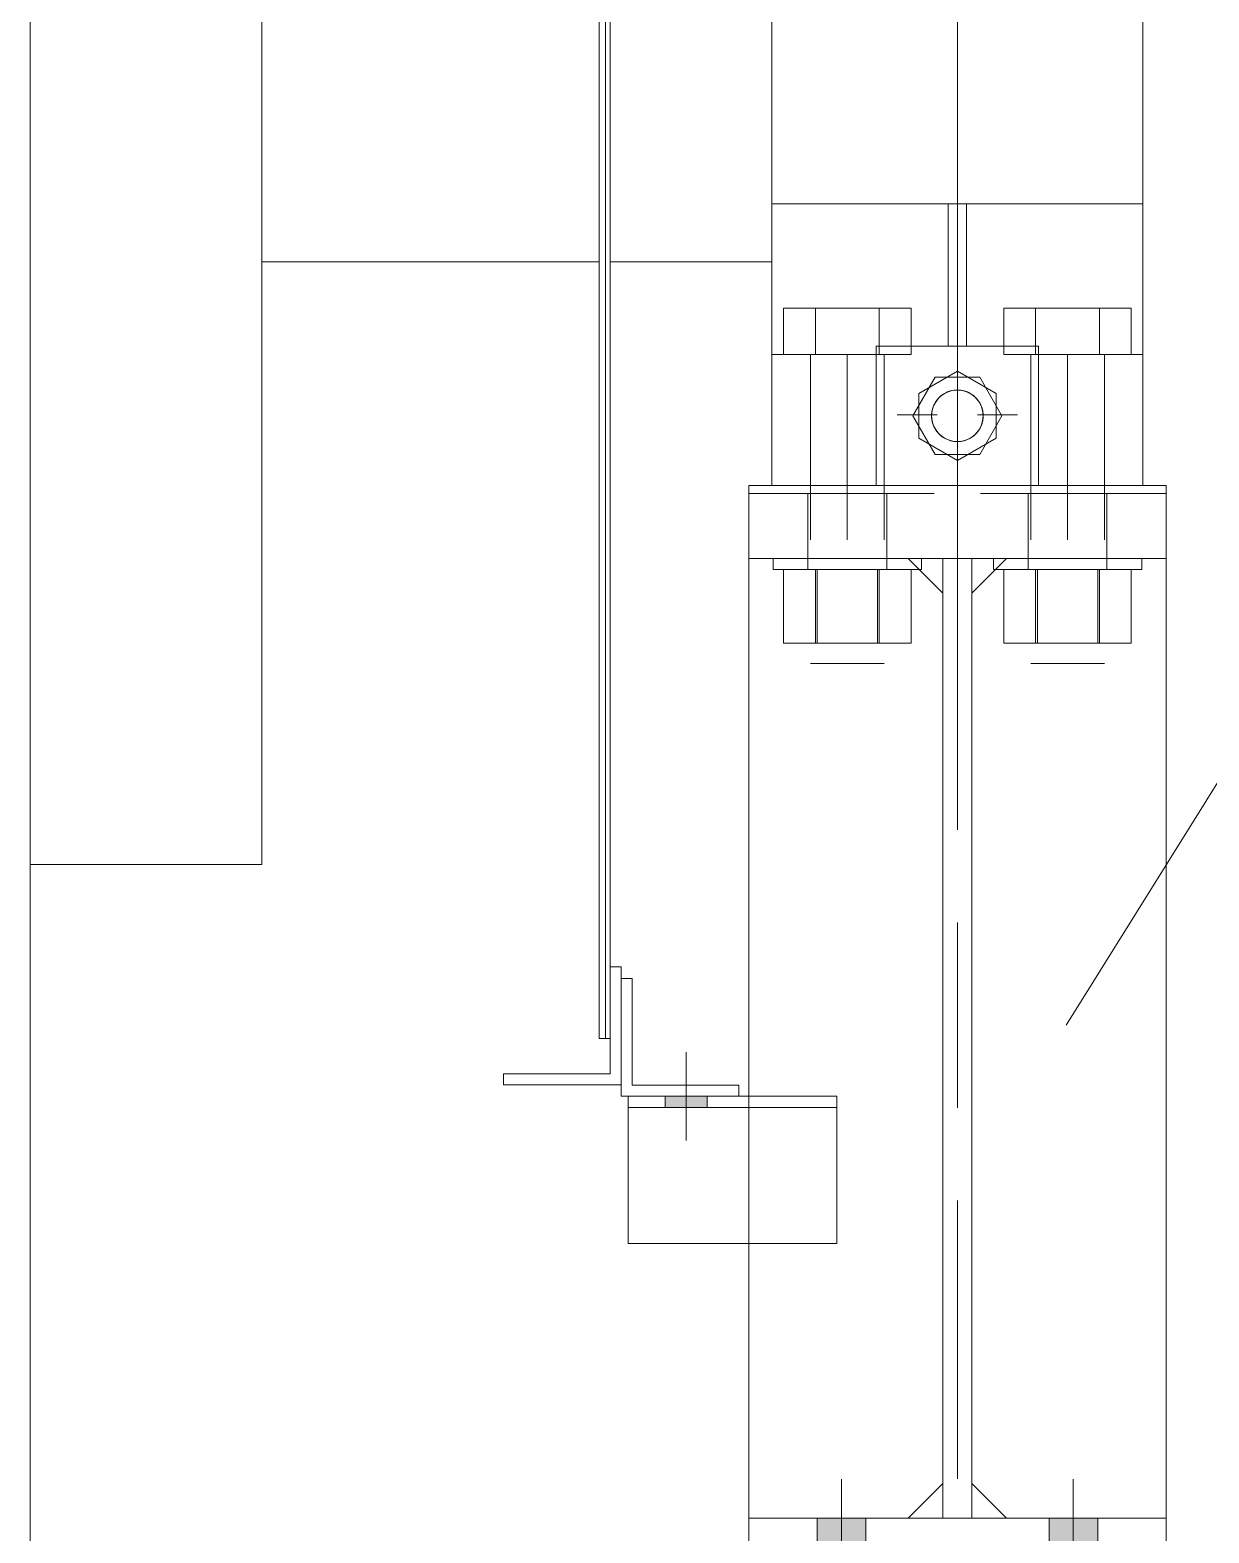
# Model space of a CAD drawing. Header units: millimetres. Extents: x 2 to 845, y 5 to 599.
# Drawn here: x 565.93 to 578.64, y 470.61 to 486.82 of the extents above; entities that cross this region are included whole.
import ezdxf

# ---------------------------------------------------------------- set-up
doc = ezdxf.new("R2010")
doc.units = ezdxf.units.MM
for name, pattern in [('XKITLINE00', [0]), ('XKITLINE02', [4, 2, -2]), ('XKITLINE06', [7, 3, -1, 2, -1])]:
    doc.linetypes.add(name, pattern=pattern)
for name, color, linetype, lineweight in [('Cota', 4, 'Continuous', 0), ('Grelha', 4, 'Continuous', 0), ('Marca da peça', 2, 'Continuous', 0), ('Objeto gráfico', 3, 'Continuous', 0), ('Parafuso', 3, 'Continuous', 0), ('Peça', 2, 'Continuous', 0)]:
    doc.layers.add(name, color=color, linetype=linetype, lineweight=lineweight)

# ---------------------------------------------------------------- blocks, each defined once
blk = doc.blocks.new('*A5')
at = {"layer": 'Grelha', "color": 7, "linetype": 'XKITLINE00', "lineweight": 0}
blk.add_line((575.93, 483.32), (575.93, 540.383), dxfattribs=at)
blk = doc.blocks.new('*A32')
at = {"layer": 'Peça', "color": 1, "linetype": 'XKITLINE00', "lineweight": 0}
for p, q in [((568.43, 484.319), (572.067, 484.319)), ((572.186, 484.319), (573.93, 484.319))]:
    blk.add_line(p, q, dxfattribs=at)
blk = doc.blocks.new('*A46')
at = {"layer": 'Peça', "color": 1, "linetype": 'XKITLINE00', "lineweight": 0}
for p in [(568.43, 494.319), (565.93, 477.819)]:
    blk.add_line(p, (568.43, 477.819), dxfattribs=at)
blk = doc.blocks.new('*A47')
at = {"layer": 'Peça', "color": 1, "linetype": 'XKITLINE00', "lineweight": 0}
blk.add_line((565.93, 494.919), (565.93, 470.452), dxfattribs=at)
blk = doc.blocks.new('*A113')
at = {"layer": 'Peça', "color": 7, "linetype": 'XKITLINE02', "lineweight": 0}
for p, q in [((575.449, 482.657), (575.69, 483.074)), ((575.69, 483.074), (576.171, 483.074)), ((575.69, 483.074), (576.171, 483.074)), ((576.171, 483.074), (576.411, 482.657)), ((575.449, 482.657), (575.69, 482.24)), ((576.411, 482.657), (576.171, 482.24)), ((575.69, 482.24), (576.171, 482.24)), ((576.171, 482.24), (575.69, 482.24))]:
    blk.add_line(p, q, dxfattribs=at)
for start, end in [(0, 180), (30, 210), (210, 30), (180, 0)]:
    blk.add_arc((575.93, 482.657), 0.278, start, end, dxfattribs=at)
blk = doc.blocks.new('*A114')
at = {"layer": 'Peça', "color": 7, "linetype": 'XKITLINE02', "lineweight": 0}
for p, q in [((575.69, 483.074), (575.449, 482.657)), ((576.171, 483.074), (575.69, 483.074)), ((575.69, 483.074), (576.171, 483.074)), ((576.411, 482.657), (576.171, 483.074)), ((575.449, 482.657), (575.69, 482.24)), ((576.411, 482.657), (576.171, 482.24)), ((576.171, 482.24), (575.69, 482.24)), ((576.171, 482.24), (575.69, 482.24))]:
    blk.add_line(p, q, dxfattribs=at)
at = {"layer": 'Peça', "color": 4, "linetype": 'XKITLINE00', "lineweight": 0}
for start, end in [(0, 180), (180, 0)]:
    blk.add_arc((575.93, 482.657), 0.278, start, end, dxfattribs=at)
at = {"layer": 'Peça', "color": 7, "linetype": 'XKITLINE02', "lineweight": 0}
for start, end in [(150, 330), (330, 150)]:
    blk.add_arc((575.93, 482.657), 0.278, start, end, dxfattribs=at)
blk = doc.blocks.new('*A115')
at = {"layer": 'Parafuso', "color": 7, "linetype": 'XKITLINE00', "lineweight": 0}
for p, q in [((575.93, 483.317), (575.93, 482.884)), ((575.28, 482.667), (575.713, 482.667)), ((576.58, 482.667), (576.147, 482.667)), ((575.93, 482.017), (575.93, 482.45))]:
    blk.add_line(p, q, dxfattribs=at)
blk = doc.blocks.new('*A116')
at = {"layer": 'Peça', "color": 4, "linetype": 'XKITLINE00', "lineweight": 0}
for p, q in [((575.93, 483.138), (575.513, 482.898)), ((576.347, 482.898), (575.93, 483.138)), ((575.93, 483.138), (575.93, 483.138)), ((575.513, 482.898), (575.513, 482.416)), ((576.347, 482.416), (576.347, 482.898)), ((575.513, 482.416), (575.93, 482.176)), ((575.93, 482.176), (576.347, 482.416)), ((575.93, 482.176), (575.93, 482.176))]:
    blk.add_line(p, q, dxfattribs=at)
at = {"layer": 'Peça', "color": 7, "linetype": 'XKITLINE02', "lineweight": 0}
for p, q in [((575.93, 483.138), (575.513, 482.898)), ((575.93, 483.138), (576.347, 482.898)), ((575.93, 482.176), (575.513, 482.416)), ((575.93, 482.176), (576.347, 482.416))]:
    blk.add_line(p, q, dxfattribs=at)
blk = doc.blocks.new('*A117')
at = {"layer": 'Peça', "color": 4, "linetype": 'XKITLINE00', "lineweight": 0}
for p, q in [((575.055, 481.907), (575.055, 483.407)), ((575.055, 483.407), (576.805, 483.407)), ((576.805, 483.407), (576.805, 481.907))]:
    blk.add_line(p, q, dxfattribs=at)
at = {"layer": 'Peça', "color": 7, "linetype": 'XKITLINE02', "lineweight": 0}
for p, q in [((575.055, 483.407), (576.805, 483.407)), ((576.805, 481.907), (575.055, 481.907)), ((575.055, 481.907), (575.055, 481.907)), ((575.055, 481.907), (576.805, 481.907)), ((575.055, 481.907), (575.055, 481.907)), ((576.805, 481.907), (576.805, 481.907)), ((576.805, 481.907), (576.805, 481.907))]:
    blk.add_line(p, q, dxfattribs=at)
blk = doc.blocks.new('*A118')
at = {"layer": 'Peça', "color": 7, "linetype": 'XKITLINE02', "lineweight": 0}
for p, q in [((575.93, 483.138), (575.513, 482.898)), ((575.93, 483.138), (575.513, 482.898)), ((576.347, 482.898), (575.93, 483.138)), ((575.93, 483.138), (575.93, 483.138)), ((575.93, 483.138), (576.347, 482.898)), ((575.513, 482.898), (575.513, 482.416)), ((576.347, 482.416), (576.347, 482.898)), ((575.513, 482.416), (575.93, 482.176)), ((575.93, 482.176), (575.513, 482.416)), ((575.93, 482.176), (576.347, 482.416)), ((575.93, 482.176), (576.347, 482.416)), ((575.93, 482.176), (575.93, 482.176))]:
    blk.add_line(p, q, dxfattribs=at)
blk = doc.blocks.new('*A119')
at = {"layer": 'Peça', "color": 4, "linetype": 'XKITLINE00', "lineweight": 0}
for p, q in [((576.461, 481.119), (576.086, 480.744)), ((578.18, 481.119), (578.18, 470.769)), ((576.086, 471.144), (576.461, 470.769))]:
    blk.add_line(p, q, dxfattribs=at)
at = {"layer": 'Peça', "color": 7, "linetype": 'XKITLINE02', "lineweight": 0}
for p, q in [((578.18, 481.119), (576.461, 481.119)), ((576.461, 481.119), (576.461, 481.119)), ((576.461, 481.119), (576.461, 481.119)), ((576.461, 481.119), (578.18, 481.119)), ((578.18, 481.119), (578.18, 481.119)), ((578.18, 481.119), (578.18, 481.119)), ((576.086, 480.744), (576.086, 471.144)), ((576.086, 471.144), (576.086, 471.144)), ((576.461, 470.769), (578.18, 470.769)), ((576.461, 470.769), (578.18, 470.769))]:
    blk.add_line(p, q, dxfattribs=at)
blk = doc.blocks.new('*A121')
at = {"layer": 'Peça', "color": 1, "linetype": 'XKITLINE00', "lineweight": 0}
for p, q in [((572.134, 495.444), (572.067, 495.444)), ((572.067, 495.444), (572.067, 475.944)), ((572.067, 475.944), (572.134, 475.944))]:
    blk.add_line(p, q, dxfattribs=at)
blk = doc.blocks.new('*A122')
at = {"layer": 'Peça', "color": 1, "linetype": 'XKITLINE00', "lineweight": 0}
for p, q in [((572.134, 495.444), (572.186, 495.444)), ((572.134, 475.944), (572.134, 495.444)), ((572.186, 475.944), (572.186, 495.444)), ((572.186, 475.944), (572.134, 475.944))]:
    blk.add_line(p, q, dxfattribs=at)
blk = doc.blocks.new('*A124')
at = {"layer": 'Peça', "color": 1, "linetype": 'XKITLINE00', "lineweight": 0}
for p, q in [((572.305, 476.589), (572.424, 476.589)), ((572.424, 475.438), (573.575, 475.438))]:
    blk.add_line(p, q, dxfattribs=at)
blk = doc.blocks.new('*A127')
at = {"layer": 'Peça', "color": 1, "linetype": 'XKITLINE00', "lineweight": 0}
for p, q in [((573.93, 490.369), (577.93, 490.369)), ((573.93, 487.319), (573.93, 490.369)), ((577.93, 487.319), (577.93, 490.369)), ((573.93, 487.319), (577.93, 487.319)), ((573.93, 487.319), (573.93, 483.319)), ((577.93, 487.319), (577.93, 483.319)), ((573.93, 484.944), (577.93, 484.944)), ((575.83, 483.407), (575.83, 484.944)), ((576.03, 483.407), (576.03, 484.944)), ((573.93, 483.319), (575.055, 483.319)), ((573.93, 481.907), (573.93, 483.319)), ((576.805, 483.319), (577.93, 483.319)), ((577.93, 483.319), (577.93, 481.907))]:
    blk.add_line(p, q, dxfattribs=at)
blk = doc.blocks.new('*A128')
at = {"layer": 'Peça', "color": 4, "linetype": 'XKITLINE00', "lineweight": 0}
for p, q in [((573.68, 470.77), (573.68, 470.452)), ((573.68, 470.769), (578.18, 470.769)), ((578.18, 470.77), (578.18, 470.452))]:
    blk.add_line(p, q, dxfattribs=at)
at = {"layer": 'Peça', "color": 7, "linetype": 'XKITLINE02', "lineweight": 0}
for p, q in [((578.18, 470.77), (573.68, 470.77)), ((573.68, 470.452), (573.68, 470.294)), ((578.18, 470.452), (578.18, 470.294)), ((573.68, 470.295), (578.18, 470.295)), ((578.18, 470.294), (573.68, 470.294))]:
    blk.add_line(p, q, dxfattribs=at)
blk = doc.blocks.new('*A129')
at = {"layer": 'Peça', "color": 4, "linetype": 'XKITLINE00', "lineweight": 0}
for p, q in [((576.318, 481), (576.318, 481.119)), ((576.318, 481.119), (576.379, 481.119)), ((576.318, 481), (576.342, 481))]:
    blk.add_line(p, q, dxfattribs=at)
at = {"layer": 'Peça', "color": 7, "linetype": 'XKITLINE02', "lineweight": 0}
for p, q in [((576.379, 481.119), (576.318, 481.119)), ((576.318, 481), (576.379, 481)), ((576.342, 481), (576.379, 481)), ((576.552, 481.119), (576.379, 481.119)), ((576.379, 481.119), (576.552, 481.119)), ((576.552, 481), (576.379, 481)), ((576.379, 481), (576.552, 481)), ((576.812, 481.118), (576.552, 481.119)), ((576.552, 481.119), (576.812, 481.119)), ((576.812, 481.001), (576.552, 481)), ((576.552, 481), (576.812, 481)), ((576.693, 481), (576.693, 481.119)), ((576.725, 481.119), (576.693, 481.119)), ((576.693, 481.119), (576.725, 481.119)), ((576.725, 481), (576.693, 481)), ((576.693, 481), (576.725, 481)), ((576.817, 481.119), (576.725, 481.119)), ((576.725, 481.119), (576.817, 481.119)), ((576.817, 481), (576.725, 481)), ((576.725, 481), (576.817, 481)), ((576.812, 481.119), (577.118, 481.119)), ((577.118, 481.118), (576.812, 481.118)), ((577.118, 481.001), (576.812, 481.001)), ((576.812, 481), (577.118, 481)), ((576.955, 481.119), (576.817, 481.119)), ((576.817, 481.119), (576.955, 481.119)), ((576.955, 481), (576.817, 481)), ((576.817, 481), (576.955, 481)), ((577.118, 481.119), (576.955, 481.119)), ((576.955, 481.119), (577.118, 481.119)), ((577.118, 481), (576.955, 481)), ((576.955, 481), (577.118, 481)), ((577.28, 481.119), (577.118, 481.119)), ((577.118, 481.119), (577.28, 481.119)), ((577.118, 481.119), (577.424, 481.119)), ((577.418, 481.118), (577.118, 481.118)), ((577.424, 481.001), (577.118, 481.001)), ((577.28, 481), (577.118, 481)), ((577.118, 481), (577.28, 481)), ((577.118, 481), (577.424, 481)), ((577.418, 481.119), (577.28, 481.119)), ((577.28, 481.119), (577.418, 481.119)), ((577.418, 481), (577.28, 481)), ((577.28, 481), (577.418, 481)), ((577.51, 481.119), (577.418, 481.119)), ((577.418, 481.119), (577.51, 481.119)), ((577.683, 481.119), (577.418, 481.118)), ((577.51, 481), (577.418, 481)), ((577.418, 481), (577.51, 481)), ((577.424, 481.119), (577.683, 481.119)), ((577.683, 481), (577.424, 481.001)), ((577.424, 481), (577.683, 481)), ((577.543, 481.119), (577.51, 481.119)), ((577.51, 481.119), (577.531, 481.119)), ((577.51, 481), (577.543, 481)), ((577.51, 481), (577.531, 481)), ((577.531, 481.119), (577.543, 481.119)), ((577.531, 481), (577.543, 481)), ((577.543, 481), (577.543, 481.119)), ((577.857, 481.119), (577.683, 481.119)), ((577.683, 481.119), (577.857, 481.119)), ((577.857, 481), (577.683, 481)), ((577.683, 481), (577.857, 481)), ((577.918, 481.119), (577.857, 481.119)), ((577.857, 481.119), (577.918, 481.119)), ((577.857, 481), (577.918, 481)), ((577.918, 481), (577.857, 481)), ((577.918, 481), (577.918, 481.119))]:
    blk.add_line(p, q, dxfattribs=at)
blk = doc.blocks.new('*A130')
at = {"layer": 'Peça', "color": 7, "linetype": 'XKITLINE02', "lineweight": 0}
for p, q in [((576.43, 480.206), (576.43, 481)), ((576.725, 481), (576.43, 481)), ((576.43, 481), (576.774, 481)), ((577.316, 481), (576.725, 481)), ((576.774, 480.206), (576.774, 481)), ((576.774, 481), (577.461, 481)), ((577.805, 481), (576.793, 481)), ((576.793, 480.206), (576.793, 481)), ((576.955, 481), (576.836, 481)), ((577.28, 481), (577.399, 481)), ((577.443, 480.206), (577.443, 481)), ((577.461, 481), (577.461, 480.206)), ((577.805, 481), (577.461, 481)), ((577.805, 480.206), (577.805, 481)), ((576.774, 480.206), (576.43, 480.206)), ((576.43, 480.206), (576.774, 480.206)), ((576.774, 480.206), (577.805, 480.206)), ((577.461, 480.206), (576.774, 480.206)), ((576.955, 480.206), (576.793, 480.206)), ((576.836, 480.206), (576.955, 480.206)), ((577.443, 480.206), (577.28, 480.206)), ((577.805, 480.206), (577.461, 480.206))]:
    blk.add_line(p, q, dxfattribs=at)
blk = doc.blocks.new('*A131')
at = {"layer": 'Peça', "color": 4, "linetype": 'XKITLINE00', "lineweight": 0}
for p, q in [((576.43, 483.819), (576.774, 483.819)), ((576.43, 483.819), (576.43, 483.407)), ((576.774, 483.819), (577.461, 483.819)), ((576.774, 483.819), (576.774, 483.407)), ((577.461, 483.819), (577.805, 483.819)), ((577.461, 483.819), (577.461, 483.319)), ((577.805, 483.319), (577.805, 483.819))]:
    blk.add_line(p, q, dxfattribs=at)
at = {"layer": 'Peça', "color": 7, "linetype": 'XKITLINE02', "lineweight": 0}
for p, q in [((576.774, 483.819), (576.43, 483.819)), ((577.461, 483.819), (576.774, 483.819)), ((576.774, 483.819), (576.774, 483.819)), ((577.461, 483.819), (577.461, 483.819)), ((577.805, 483.819), (577.461, 483.819)), ((576.43, 483.407), (576.43, 483.319)), ((576.774, 483.319), (576.43, 483.319)), ((576.43, 483.319), (576.774, 483.319)), ((576.721, 483.319), (576.721, 479.987)), ((576.919, 483.319), (576.721, 483.319)), ((576.774, 483.407), (576.774, 483.319)), ((576.774, 483.319), (577.461, 483.319)), ((577.461, 483.319), (576.774, 483.319)), ((576.774, 483.319), (576.919, 483.319)), ((577.515, 483.319), (577.316, 483.319)), ((577.316, 483.319), (577.461, 483.319)), ((577.461, 483.319), (577.805, 483.319)), ((577.805, 483.319), (577.461, 483.319)), ((577.515, 483.319), (577.515, 479.987)), ((577.515, 479.987), (576.721, 479.987)), ((577.461, 479.987), (576.774, 479.987))]:
    blk.add_line(p, q, dxfattribs=at)
blk = doc.blocks.new('*A132')
at = {"layer": 'Peça', "color": 7, "linetype": 'XKITLINE02', "lineweight": 0}
for p, q in [((573.943, 481), (573.943, 481.119)), ((574.004, 481.119), (573.943, 481.119)), ((573.943, 481.119), (574.004, 481.119)), ((574.004, 481), (573.943, 481)), ((573.943, 481), (574.004, 481)), ((574.177, 481.119), (574.004, 481.119)), ((574.004, 481.119), (574.177, 481.119)), ((574.177, 481), (574.004, 481)), ((574.004, 481), (574.177, 481)), ((574.437, 481.118), (574.177, 481.119)), ((574.177, 481.119), (574.437, 481.119)), ((574.437, 481.001), (574.177, 481)), ((574.177, 481), (574.437, 481)), ((574.318, 481), (574.318, 481.119)), ((574.35, 481.119), (574.318, 481.119)), ((574.318, 481.119), (574.35, 481.119)), ((574.35, 481), (574.318, 481)), ((574.318, 481), (574.35, 481)), ((574.442, 481.119), (574.35, 481.119)), ((574.35, 481.119), (574.442, 481.119)), ((574.442, 481), (574.35, 481)), ((574.35, 481), (574.442, 481)), ((574.437, 481.119), (574.743, 481.119)), ((574.743, 481.118), (574.437, 481.118)), ((574.743, 481.001), (574.437, 481.001)), ((574.437, 481), (574.743, 481)), ((574.58, 481.119), (574.442, 481.119)), ((574.442, 481.119), (574.58, 481.119)), ((574.58, 481), (574.442, 481)), ((574.442, 481), (574.58, 481)), ((574.743, 481.119), (574.58, 481.119)), ((574.58, 481.119), (574.743, 481.119)), ((574.743, 481), (574.58, 481)), ((574.58, 481), (574.743, 481)), ((574.905, 481.119), (574.743, 481.119)), ((574.743, 481.119), (574.905, 481.119)), ((574.743, 481.119), (575.049, 481.119)), ((575.049, 481.118), (574.743, 481.118)), ((575.049, 481.001), (574.743, 481.001)), ((574.905, 481), (574.743, 481)), ((574.743, 481), (574.905, 481)), ((574.743, 481), (575.049, 481)), ((575.043, 481.119), (574.905, 481.119)), ((574.905, 481.119), (575.043, 481.119)), ((575.043, 481), (574.905, 481)), ((574.905, 481), (575.043, 481)), ((575.135, 481.119), (575.043, 481.119)), ((575.043, 481.119), (575.135, 481.119)), ((575.135, 481), (575.043, 481)), ((575.043, 481), (575.135, 481)), ((575.308, 481.119), (575.049, 481.118)), ((575.049, 481.119), (575.308, 481.119)), ((575.308, 481), (575.049, 481.001)), ((575.049, 481), (575.308, 481)), ((575.168, 481.119), (575.135, 481.119)), ((575.135, 481.119), (575.156, 481.119)), ((575.135, 481), (575.168, 481)), ((575.135, 481), (575.156, 481)), ((575.156, 481.119), (575.168, 481.119)), ((575.156, 481), (575.168, 481)), ((575.168, 481), (575.168, 481.119)), ((575.482, 481.119), (575.308, 481.119)), ((575.308, 481.119), (575.482, 481.119)), ((575.482, 481), (575.308, 481)), ((575.308, 481), (575.482, 481)), ((575.543, 481.119), (575.482, 481.119)), ((575.482, 481), (575.543, 481)), ((575.482, 481), (575.518, 481))]:
    blk.add_line(p, q, dxfattribs=at)
at = {"layer": 'Peça', "color": 4, "linetype": 'XKITLINE00', "lineweight": 0}
for p, q in [((575.482, 481.119), (575.543, 481.119)), ((575.518, 481), (575.543, 481)), ((575.543, 481), (575.543, 481.119))]:
    blk.add_line(p, q, dxfattribs=at)
blk = doc.blocks.new('*A133')
at = {"layer": 'Peça', "color": 7, "linetype": 'XKITLINE02', "lineweight": 0}
for p, q in [((574.055, 480.206), (574.055, 481)), ((574.35, 481), (574.055, 481)), ((574.055, 481), (574.399, 481)), ((574.941, 481), (574.35, 481)), ((574.399, 480.206), (574.399, 481)), ((574.399, 481), (575.086, 481)), ((575.43, 481), (574.418, 481)), ((574.418, 480.206), (574.418, 481)), ((574.58, 481), (574.461, 481)), ((574.905, 481), (575.024, 481)), ((575.068, 480.206), (575.068, 481)), ((575.086, 481), (575.086, 480.206)), ((575.43, 481), (575.086, 481)), ((575.43, 480.206), (575.43, 481)), ((574.399, 480.206), (574.055, 480.206)), ((574.055, 480.206), (574.399, 480.206)), ((574.399, 480.206), (575.43, 480.206)), ((575.086, 480.206), (574.399, 480.206)), ((574.58, 480.206), (574.418, 480.206)), ((574.461, 480.206), (574.58, 480.206)), ((575.068, 480.206), (574.905, 480.206)), ((575.43, 480.206), (575.086, 480.206))]:
    blk.add_line(p, q, dxfattribs=at)
blk = doc.blocks.new('*A134')
at = {"layer": 'Peça', "color": 4, "linetype": 'XKITLINE00', "lineweight": 0}
for p, q in [((574.055, 483.819), (574.399, 483.819)), ((574.055, 483.319), (574.055, 483.819)), ((574.399, 483.819), (575.086, 483.819)), ((574.399, 483.819), (574.399, 483.319)), ((575.086, 483.819), (575.086, 483.407)), ((575.086, 483.819), (575.43, 483.819)), ((575.43, 483.819), (575.43, 483.407))]:
    blk.add_line(p, q, dxfattribs=at)
at = {"layer": 'Peça', "color": 7, "linetype": 'XKITLINE02', "lineweight": 0}
for p, q in [((574.399, 483.819), (574.055, 483.819)), ((575.086, 483.819), (574.399, 483.819)), ((574.399, 483.819), (574.399, 483.819)), ((575.086, 483.819), (575.086, 483.819)), ((575.43, 483.819), (575.086, 483.819)), ((574.399, 483.319), (574.055, 483.319)), ((574.055, 483.319), (574.399, 483.319)), ((574.346, 483.319), (574.346, 479.987)), ((574.544, 483.319), (574.346, 483.319)), ((574.399, 483.319), (575.086, 483.319)), ((575.086, 483.319), (574.399, 483.319)), ((574.399, 483.319), (574.544, 483.319)), ((575.14, 483.319), (574.941, 483.319)), ((574.941, 483.319), (575.086, 483.319)), ((575.086, 483.407), (575.086, 483.319)), ((575.086, 483.319), (575.43, 483.319)), ((575.43, 483.319), (575.086, 483.319)), ((575.14, 483.319), (575.14, 479.987)), ((575.43, 483.407), (575.43, 483.319)), ((575.14, 479.987), (574.346, 479.987)), ((575.086, 479.987), (574.399, 479.987))]:
    blk.add_line(p, q, dxfattribs=at)
blk = doc.blocks.new('*A135')
at = {"layer": 'Peça', "color": 7, "linetype": 'XKITLINE02', "lineweight": 0}
for p, q in [((576.318, 481), (576.318, 481.119)), ((576.379, 481.119), (576.318, 481.119)), ((576.318, 481.119), (576.379, 481.119)), ((576.379, 481), (576.318, 481)), ((576.318, 481), (576.379, 481)), ((576.552, 481.119), (576.379, 481.119)), ((576.379, 481.119), (576.552, 481.119)), ((576.552, 481.001), (576.379, 481)), ((576.379, 481), (576.552, 481)), ((576.812, 481.119), (576.552, 481.119)), ((576.552, 481.119), (576.812, 481.119)), ((576.812, 481.001), (576.552, 481.001)), ((576.552, 481), (576.812, 481)), ((576.693, 481), (576.693, 481.119)), ((576.725, 481.119), (576.693, 481.119)), ((576.693, 481.119), (576.725, 481.119)), ((576.725, 481), (576.693, 481)), ((576.693, 481), (576.725, 481)), ((576.817, 481.119), (576.725, 481.119)), ((576.725, 481.119), (576.817, 481.119)), ((576.817, 481), (576.725, 481)), ((576.725, 481), (576.817, 481)), ((577.118, 481.118), (576.812, 481.119)), ((576.812, 481.119), (577.118, 481.119)), ((577.118, 481.001), (576.812, 481.001)), ((576.812, 481), (577.118, 481)), ((576.955, 481.119), (576.817, 481.119)), ((576.817, 481.119), (576.955, 481.119)), ((576.955, 481), (576.817, 481)), ((576.817, 481), (576.955, 481)), ((577.118, 481.119), (576.955, 481.119)), ((576.955, 481.119), (577.118, 481.119)), ((577.118, 481), (576.955, 481)), ((576.955, 481), (577.118, 481)), ((577.28, 481.119), (577.118, 481.119)), ((577.118, 481.119), (577.28, 481.119)), ((577.418, 481.119), (577.118, 481.118)), ((577.118, 481.119), (577.424, 481.119)), ((577.418, 481.001), (577.118, 481.001)), ((577.28, 481), (577.118, 481)), ((577.118, 481), (577.28, 481)), ((577.118, 481), (577.424, 481)), ((577.418, 481.119), (577.28, 481.119)), ((577.28, 481.119), (577.418, 481.119)), ((577.418, 481), (577.28, 481)), ((577.28, 481), (577.418, 481)), ((577.51, 481.119), (577.418, 481.119)), ((577.418, 481.119), (577.51, 481.119)), ((577.683, 481.119), (577.418, 481.119)), ((577.51, 481), (577.418, 481)), ((577.418, 481), (577.51, 481)), ((577.424, 481.119), (577.683, 481.119)), ((577.683, 481.001), (577.424, 481.001)), ((577.424, 481), (577.683, 481)), ((577.543, 481.119), (577.51, 481.119)), ((577.51, 481.119), (577.531, 481.119)), ((577.51, 481), (577.543, 481)), ((577.51, 481), (577.531, 481)), ((577.531, 481.119), (577.543, 481.119)), ((577.531, 481), (577.543, 481)), ((577.543, 481), (577.543, 481.119)), ((577.857, 481.119), (577.683, 481.119)), ((577.683, 481.119), (577.857, 481.119)), ((577.857, 481), (577.683, 481.001)), ((577.683, 481), (577.857, 481)), ((577.918, 481.119), (577.857, 481.119)), ((577.857, 481.119), (577.918, 481.119)), ((577.857, 481), (577.918, 481)), ((577.918, 481), (577.857, 481)), ((577.918, 481), (577.918, 481.119))]:
    blk.add_line(p, q, dxfattribs=at)
blk = doc.blocks.new('*A136')
at = {"layer": 'Peça', "color": 7, "linetype": 'XKITLINE02', "lineweight": 0}
for p, q in [((576.43, 480.206), (576.43, 481)), ((576.725, 481), (576.43, 481)), ((576.43, 481), (576.774, 481)), ((577.316, 481), (576.725, 481)), ((576.774, 480.206), (576.774, 481)), ((576.774, 481), (577.316, 481)), ((577.805, 481), (576.793, 481)), ((576.793, 480.206), (576.793, 481)), ((577.607, 481), (577.316, 481)), ((577.443, 480.206), (577.443, 481)), ((577.461, 481), (577.461, 480.206)), ((577.805, 480.206), (577.805, 481)), ((576.774, 480.206), (576.43, 480.206)), ((576.43, 480.206), (576.774, 480.206)), ((576.774, 480.206), (577.805, 480.206)), ((577.316, 480.206), (576.774, 480.206)), ((576.793, 480.206), (576.955, 480.206)), ((577.805, 480.206), (576.836, 480.206))]:
    blk.add_line(p, q, dxfattribs=at)
blk = doc.blocks.new('*A137')
at = {"layer": 'Peça', "color": 7, "linetype": 'XKITLINE02', "lineweight": 0}
for p, q in [((576.774, 483.819), (576.43, 483.819)), ((576.43, 483.819), (576.774, 483.819)), ((576.43, 483.319), (576.43, 483.819)), ((577.461, 483.819), (576.774, 483.819)), ((576.774, 483.819), (577.461, 483.819)), ((576.774, 483.819), (576.774, 483.319)), ((577.461, 483.819), (577.461, 483.319)), ((577.461, 483.819), (577.805, 483.819)), ((577.805, 483.819), (577.461, 483.819)), ((577.805, 483.319), (577.805, 483.819)), ((576.774, 483.319), (576.43, 483.319)), ((576.43, 483.319), (576.774, 483.319)), ((576.721, 483.319), (576.721, 479.987)), ((576.919, 483.319), (576.721, 483.319)), ((576.774, 483.319), (577.461, 483.319)), ((577.461, 483.319), (576.774, 483.319)), ((576.774, 483.319), (576.919, 483.319)), ((577.515, 483.319), (577.316, 483.319)), ((577.316, 483.319), (577.461, 483.319)), ((577.461, 483.319), (577.805, 483.319)), ((577.805, 483.319), (577.461, 483.319)), ((577.515, 483.319), (577.515, 479.987)), ((577.515, 479.987), (576.721, 479.987)), ((576.774, 479.987), (577.461, 479.987))]:
    blk.add_line(p, q, dxfattribs=at)
blk = doc.blocks.new('*A138')
at = {"layer": 'Peça', "color": 7, "linetype": 'XKITLINE02', "lineweight": 0}
for p, q in [((573.943, 481), (573.943, 481.119)), ((574.004, 481.119), (573.943, 481.119)), ((573.943, 481.119), (574.004, 481.119)), ((574.004, 481), (573.943, 481)), ((573.943, 481), (574.004, 481)), ((574.177, 481.119), (574.004, 481.119)), ((574.004, 481.119), (574.177, 481.119)), ((574.177, 481.001), (574.004, 481)), ((574.004, 481), (574.177, 481)), ((574.437, 481.119), (574.177, 481.119)), ((574.177, 481.119), (574.437, 481.119)), ((574.437, 481.001), (574.177, 481.001)), ((574.177, 481), (574.437, 481)), ((574.318, 481), (574.318, 481.119)), ((574.35, 481.119), (574.318, 481.119)), ((574.318, 481.119), (574.35, 481.119)), ((574.35, 481), (574.318, 481)), ((574.318, 481), (574.35, 481)), ((574.442, 481.119), (574.35, 481.119)), ((574.35, 481.119), (574.442, 481.119)), ((574.442, 481), (574.35, 481)), ((574.35, 481), (574.442, 481)), ((574.743, 481.118), (574.437, 481.119)), ((574.437, 481.119), (574.743, 481.119)), ((574.743, 481.001), (574.437, 481.001)), ((574.437, 481), (574.743, 481)), ((574.58, 481.119), (574.442, 481.119)), ((574.442, 481.119), (574.58, 481.119)), ((574.58, 481), (574.442, 481)), ((574.442, 481), (574.58, 481)), ((574.743, 481.119), (574.58, 481.119)), ((574.58, 481.119), (574.743, 481.119)), ((574.743, 481), (574.58, 481)), ((574.58, 481), (574.743, 481)), ((574.905, 481.119), (574.743, 481.119)), ((574.743, 481.119), (574.905, 481.119)), ((575.049, 481.119), (574.743, 481.118)), ((574.743, 481.119), (575.049, 481.119)), ((575.049, 481.001), (574.743, 481.001)), ((574.905, 481), (574.743, 481)), ((574.743, 481), (574.905, 481)), ((574.743, 481), (575.049, 481)), ((575.043, 481.119), (574.905, 481.119)), ((574.905, 481.119), (575.043, 481.119)), ((575.043, 481), (574.905, 481)), ((574.905, 481), (575.043, 481)), ((575.135, 481.119), (575.043, 481.119)), ((575.043, 481.119), (575.135, 481.119)), ((575.135, 481), (575.043, 481)), ((575.043, 481), (575.135, 481)), ((575.308, 481.119), (575.049, 481.119)), ((575.049, 481.119), (575.308, 481.119)), ((575.308, 481.001), (575.049, 481.001)), ((575.049, 481), (575.308, 481)), ((575.168, 481.119), (575.135, 481.119)), ((575.135, 481.119), (575.156, 481.119)), ((575.135, 481), (575.168, 481)), ((575.135, 481), (575.156, 481)), ((575.156, 481.119), (575.168, 481.119)), ((575.156, 481), (575.168, 481)), ((575.168, 481), (575.168, 481.119)), ((575.482, 481.119), (575.308, 481.119)), ((575.308, 481.119), (575.482, 481.119)), ((575.482, 481), (575.308, 481.001)), ((575.308, 481), (575.482, 481)), ((575.543, 481.119), (575.482, 481.119)), ((575.482, 481.119), (575.543, 481.119)), ((575.482, 481), (575.543, 481)), ((575.543, 481), (575.482, 481)), ((575.543, 481), (575.543, 481.119))]:
    blk.add_line(p, q, dxfattribs=at)
blk = doc.blocks.new('*A139')
at = {"layer": 'Peça', "color": 7, "linetype": 'XKITLINE02', "lineweight": 0}
for p, q in [((574.055, 480.206), (574.055, 481)), ((574.35, 481), (574.055, 481)), ((574.055, 481), (574.399, 481)), ((574.941, 481), (574.35, 481)), ((574.399, 480.206), (574.399, 481)), ((574.399, 481), (574.941, 481)), ((575.43, 481), (574.418, 481)), ((574.418, 480.206), (574.418, 481)), ((575.232, 481), (574.941, 481)), ((575.068, 480.206), (575.068, 481)), ((575.086, 481), (575.086, 480.206)), ((575.43, 480.206), (575.43, 481)), ((574.399, 480.206), (574.055, 480.206)), ((574.055, 480.206), (574.399, 480.206)), ((574.399, 480.206), (575.43, 480.206)), ((574.941, 480.206), (574.399, 480.206)), ((574.418, 480.206), (574.58, 480.206)), ((575.43, 480.206), (574.461, 480.206))]:
    blk.add_line(p, q, dxfattribs=at)
blk = doc.blocks.new('*A140')
at = {"layer": 'Peça', "color": 7, "linetype": 'XKITLINE02', "lineweight": 0}
for p, q in [((574.399, 483.819), (574.055, 483.819)), ((574.055, 483.819), (574.399, 483.819)), ((574.055, 483.319), (574.055, 483.819)), ((575.086, 483.819), (574.399, 483.819)), ((574.399, 483.819), (575.086, 483.819)), ((574.399, 483.819), (574.399, 483.319)), ((575.086, 483.819), (575.086, 483.319)), ((575.086, 483.819), (575.43, 483.819)), ((575.43, 483.819), (575.086, 483.819)), ((575.43, 483.319), (575.43, 483.819)), ((574.399, 483.319), (574.055, 483.319)), ((574.055, 483.319), (574.399, 483.319)), ((574.346, 483.319), (574.346, 479.987)), ((574.544, 483.319), (574.346, 483.319)), ((574.399, 483.319), (575.086, 483.319)), ((575.086, 483.319), (574.399, 483.319)), ((574.399, 483.319), (574.544, 483.319)), ((575.14, 483.319), (574.941, 483.319)), ((574.941, 483.319), (575.086, 483.319)), ((575.086, 483.319), (575.43, 483.319)), ((575.43, 483.319), (575.086, 483.319)), ((575.14, 483.319), (575.14, 479.987)), ((575.14, 479.987), (574.346, 479.987)), ((574.399, 479.987), (575.086, 479.987))]:
    blk.add_line(p, q, dxfattribs=at)
blk = doc.blocks.new('*A142')
at = {"layer": 'Parafuso'}
blk.add_hatch(color=7, dxfattribs=at).paths.add_polyline_path([(573.23, 475.319), (573.23, 475.2), (572.78, 475.2), (572.78, 475.319)], flags=17)
at = {"layer": 'Parafuso', "color": 7, "linetype": 'XKITLINE00', "lineweight": 0}
for p, q in [((573.005, 475.795), (573.005, 474.843)), ((572.78, 475.319), (572.78, 475.2)), ((573.23, 475.319), (573.23, 475.2))]:
    blk.add_line(p, q, dxfattribs=at)
blk = doc.blocks.new('*A143')
at = {"layer": 'Parafuso'}
blk.add_hatch(color=7, dxfattribs=at).paths.add_polyline_path([(573.23, 475.319), (573.23, 475.2), (572.78, 475.2), (572.78, 475.319)], flags=17)
at = {"layer": 'Parafuso', "color": 7, "linetype": 'XKITLINE00', "lineweight": 0}
for p, q in [((573.005, 475.796), (573.005, 474.843)), ((572.78, 475.319), (572.78, 475.2)), ((573.23, 475.319), (573.23, 475.2))]:
    blk.add_line(p, q, dxfattribs=at)
blk = doc.blocks.new('*A144')
at = {"layer": 'Peça', "color": 1, "linetype": 'XKITLINE00', "lineweight": 0}
for p, q in [((572.424, 476.589), (572.305, 476.589)), ((572.424, 475.438), (572.424, 476.589)), ((572.305, 475.319), (572.305, 475.444)), ((573.575, 475.438), (572.424, 475.438)), ((573.575, 475.319), (573.575, 475.438)), ((572.305, 475.319), (572.38, 475.319))]:
    blk.add_line(p, q, dxfattribs=at)
blk = doc.blocks.new('*A145')
at = {"layer": 'Peça', "color": 4, "linetype": 'XKITLINE00', "lineweight": 0}
for p, q in [((572.38, 475.319), (572.38, 473.732)), ((574.63, 475.319), (572.38, 475.319)), ((572.38, 475.2), (574.63, 475.2)), ((574.63, 475.319), (574.63, 473.732)), ((574.63, 473.732), (572.38, 473.732))]:
    blk.add_line(p, q, dxfattribs=at)
at = {"layer": 'Peça', "color": 7, "linetype": 'XKITLINE02', "lineweight": 0}
for p, q in [((572.38, 475.319), (572.38, 475.319)), ((572.38, 475.319), (574.63, 475.319)), ((572.38, 475.2), (574.63, 475.2)), ((574.63, 475.319), (574.63, 475.319))]:
    blk.add_line(p, q, dxfattribs=at)
blk = doc.blocks.new('*A146')
at = {"layer": 'Peça', "color": 7, "linetype": 'XKITLINE02', "lineweight": 0}
for p, q in [((572.38, 475.319), (574.63, 475.319)), ((572.38, 473.732), (572.38, 475.319)), ((574.63, 475.319), (572.38, 475.319)), ((572.38, 475.2), (574.63, 475.2)), ((572.38, 475.2), (574.63, 475.2)), ((574.63, 475.319), (574.63, 473.732)), ((574.63, 473.732), (572.38, 473.732))]:
    blk.add_line(p, q, dxfattribs=at)
blk = doc.blocks.new('*A154')
at = {"layer": 'Peça', "color": 1, "linetype": 'XKITLINE00', "lineweight": 0}
for p, q in [((572.186, 475.563), (572.186, 476.714)), ((572.186, 476.714), (572.305, 476.714)), ((572.305, 475.444), (572.305, 476.714)), ((571.035, 475.563), (572.186, 475.563)), ((571.035, 475.444), (571.035, 475.563)), ((572.305, 475.444), (571.035, 475.444))]:
    blk.add_line(p, q, dxfattribs=at)
blk = doc.blocks.new('*A167')
at = {"layer": 'Peça', "color": 7, "linetype": 'XKITLINE02', "lineweight": 0}
for p, q in [((575.513, 482.898), (575.93, 483.138)), ((575.93, 483.138), (575.513, 482.898)), ((575.93, 483.138), (576.347, 482.898)), ((575.93, 483.138), (575.93, 483.138)), ((576.347, 482.898), (575.93, 483.138)), ((575.513, 482.416), (575.513, 482.898)), ((576.347, 482.898), (576.347, 482.416)), ((575.93, 482.176), (575.513, 482.416)), ((575.513, 482.416), (575.93, 482.176)), ((576.347, 482.416), (575.93, 482.176)), ((575.93, 482.176), (576.347, 482.416)), ((575.93, 482.176), (575.93, 482.176))]:
    blk.add_line(p, q, dxfattribs=at)
blk = doc.blocks.new('*A170')
at = {"layer": 'Peça', "color": 4, "linetype": 'XKITLINE00', "lineweight": 0}
for p, q in [((573.68, 481.119), (573.68, 475.319)), ((575.399, 481.119), (575.774, 480.744)), ((573.68, 473.732), (573.68, 470.769)), ((575.774, 471.144), (575.399, 470.769))]:
    blk.add_line(p, q, dxfattribs=at)
at = {"layer": 'Peça', "color": 7, "linetype": 'XKITLINE02', "lineweight": 0}
for p, q in [((575.399, 481.119), (573.68, 481.119)), ((573.68, 481.119), (573.68, 481.119)), ((573.68, 481.119), (573.68, 481.119)), ((573.68, 481.119), (575.399, 481.119)), ((575.399, 481.119), (575.399, 481.119)), ((575.399, 481.119), (575.399, 481.119)), ((575.774, 471.144), (575.774, 480.744)), ((573.68, 475.319), (573.68, 473.732)), ((575.774, 471.144), (575.774, 471.144)), ((575.774, 471.144), (575.774, 471.144)), ((573.68, 470.769), (575.399, 470.769)), ((573.68, 470.769), (575.399, 470.769))]:
    blk.add_line(p, q, dxfattribs=at)
blk = doc.blocks.new('*A171')
at = {"layer": 'Peça', "color": 7, "linetype": 'XKITLINE02', "lineweight": 0}
for p, q in [((573.68, 481.119), (575.399, 481.119)), ((573.68, 481.119), (573.68, 470.769)), ((573.68, 481.119), (575.399, 481.119)), ((575.399, 481.119), (575.774, 480.744)), ((575.774, 480.744), (575.774, 471.144)), ((575.399, 470.769), (575.774, 471.144)), ((573.68, 470.769), (575.399, 470.769)), ((575.399, 470.769), (573.68, 470.769))]:
    blk.add_line(p, q, dxfattribs=at)
blk = doc.blocks.new('*A172')
at = {"layer": 'Peça', "color": 7, "linetype": 'XKITLINE02', "lineweight": 0}
for p, q in [((576.461, 481.119), (576.086, 480.744)), ((578.18, 481.119), (576.461, 481.119)), ((578.18, 481.119), (576.461, 481.119)), ((578.18, 470.769), (578.18, 481.119)), ((576.086, 480.744), (576.086, 471.144)), ((576.086, 471.144), (576.461, 470.769)), ((576.461, 470.769), (578.18, 470.769)), ((578.18, 470.769), (576.461, 470.769))]:
    blk.add_line(p, q, dxfattribs=at)
blk = doc.blocks.new('*A173')
at = {"layer": 'Peça', "color": 7, "linetype": 'XKITLINE02', "lineweight": 0}
for p, q in [((573.68, 481.119), (575.399, 481.119)), ((573.68, 481.119), (573.68, 470.769)), ((573.68, 481.119), (575.399, 481.119)), ((575.399, 481.119), (575.774, 480.744)), ((575.774, 480.744), (575.774, 471.144)), ((575.399, 470.769), (575.774, 471.144)), ((573.68, 470.769), (575.399, 470.769)), ((575.399, 470.769), (573.68, 470.769))]:
    blk.add_line(p, q, dxfattribs=at)
blk = doc.blocks.new('*A174')
at = {"layer": 'Peça', "color": 7, "linetype": 'XKITLINE02', "lineweight": 0}
for p, q in [((576.461, 481.119), (576.086, 480.744)), ((578.18, 481.119), (576.461, 481.119)), ((578.18, 470.769), (578.18, 481.119)), ((576.086, 480.744), (576.086, 471.144)), ((576.086, 471.144), (576.461, 470.769)), ((576.461, 470.769), (578.18, 470.769))]:
    blk.add_line(p, q, dxfattribs=at)
blk = doc.blocks.new('*A175')
at = {"layer": 'Peça', "color": 7, "linetype": 'XKITLINE02', "lineweight": 0}
for p, q in [((576.461, 481.119), (576.086, 480.744)), ((576.461, 481.119), (578.18, 481.119)), ((578.18, 481.119), (576.461, 481.119)), ((578.18, 470.769), (578.18, 481.119)), ((576.086, 480.744), (576.086, 471.144)), ((576.086, 471.144), (576.461, 470.769)), ((576.461, 470.769), (578.18, 470.769)), ((578.18, 470.769), (576.461, 470.769))]:
    blk.add_line(p, q, dxfattribs=at)
blk = doc.blocks.new('*A176')
at = {"layer": 'Peça', "color": 7, "linetype": 'XKITLINE02', "lineweight": 0}
for p, q in [((573.68, 481.12), (575.399, 481.12)), ((573.68, 481.12), (573.68, 470.77)), ((573.68, 481.12), (575.399, 481.12)), ((575.399, 481.12), (575.774, 480.745)), ((575.774, 480.745), (575.774, 471.145)), ((575.399, 470.77), (575.774, 471.145)), ((573.68, 470.77), (575.399, 470.77)), ((575.399, 470.77), (573.68, 470.77))]:
    blk.add_line(p, q, dxfattribs=at)
blk = doc.blocks.new('*A177')
at = {"layer": 'Peça', "color": 7, "linetype": 'XKITLINE02', "lineweight": 0}
for p, q in [((576.461, 481.12), (576.086, 480.745)), ((576.461, 481.12), (578.18, 481.12)), ((578.18, 481.12), (576.461, 481.12)), ((578.18, 470.77), (578.18, 481.12)), ((576.086, 480.745), (576.086, 471.145)), ((576.086, 471.145), (576.461, 470.77)), ((576.461, 470.77), (578.18, 470.77)), ((578.18, 470.77), (576.461, 470.77))]:
    blk.add_line(p, q, dxfattribs=at)
blk = doc.blocks.new('*A178')
at = {"layer": 'Peça', "color": 4, "linetype": 'XKITLINE00', "lineweight": 0}
for p, q in [((573.68, 481.907), (573.68, 481.907)), ((578.18, 481.907), (573.68, 481.907)), ((573.68, 481.907), (573.68, 481.119)), ((578.18, 481.907), (578.18, 481.907)), ((578.18, 481.119), (578.18, 481.907)), ((573.68, 481.119), (573.68, 481.12)), ((573.68, 481.119), (578.18, 481.119)), ((578.18, 481.12), (578.18, 481.119))]:
    blk.add_line(p, q, dxfattribs=at)
at = {"layer": 'Peça', "color": 7, "linetype": 'XKITLINE02', "lineweight": 0}
for p, q in [((573.68, 481.907), (573.68, 481.907)), ((578.18, 481.907), (573.68, 481.907)), ((578.18, 481.907), (573.68, 481.907)), ((573.68, 481.907), (578.18, 481.907)), ((578.18, 481.82), (573.68, 481.82)), ((573.68, 481.819), (578.18, 481.819)), ((578.18, 481.907), (578.18, 481.907)), ((578.18, 481.907), (578.18, 481.907)), ((578.18, 481.819), (578.18, 481.82)), ((573.68, 481.12), (578.18, 481.12))]:
    blk.add_line(p, q, dxfattribs=at)
blk = doc.blocks.new('*A179')
at = {"layer": 'Parafuso'}
for points in [[(574.418, 470.294), (574.418, 470.769), (574.943, 470.769), (574.943, 470.294)], [(576.918, 470.294), (576.918, 470.769), (577.443, 470.769), (577.443, 470.294)], [(576.918, 470.294), (576.918, 470.769), (577.443, 470.769), (577.443, 470.294)], [(576.918, 470.294), (576.918, 470.769), (577.443, 470.769), (577.443, 470.294)], [(576.918, 470.294), (576.918, 470.769), (577.443, 470.769), (577.443, 470.294)]]:
    blk.add_hatch(color=7, dxfattribs=at).paths.add_polyline_path(points, flags=17)
at = {"layer": 'Parafuso', "color": 7, "linetype": 'XKITLINE00', "lineweight": 0}
for p, q in [((574.68, 471.189), (574.68, 469.602)), ((577.18, 471.189), (577.18, 469.602)), ((577.18, 471.189), (577.18, 469.602)), ((577.18, 471.189), (577.18, 469.602)), ((577.18, 471.189), (577.18, 469.602)), ((574.418, 470.769), (574.418, 470.294)), ((574.943, 470.769), (574.943, 470.294)), ((576.918, 470.769), (576.918, 470.294)), ((576.918, 470.769), (576.918, 470.294)), ((576.918, 470.769), (576.918, 470.294)), ((576.918, 470.769), (576.918, 470.294)), ((577.443, 470.769), (577.443, 470.294)), ((577.443, 470.769), (577.443, 470.294)), ((577.443, 470.769), (577.443, 470.294)), ((577.443, 470.769), (577.443, 470.294))]:
    blk.add_line(p, q, dxfattribs=at)
at = {"layer": 'Parafuso', "color": 7, "linetype": 'XKITLINE02', "lineweight": 0}
for p, q in [((574.68, 471.189), (574.68, 469.602)), ((574.68, 471.189), (574.68, 469.602)), ((574.68, 471.189), (574.68, 469.602)), ((574.418, 470.769), (574.418, 470.294)), ((574.418, 470.769), (574.418, 470.294)), ((574.418, 470.769), (574.418, 470.294)), ((574.943, 470.769), (574.943, 470.294)), ((574.943, 470.769), (574.943, 470.294)), ((574.943, 470.769), (574.943, 470.294))]:
    blk.add_line(p, q, dxfattribs=at)
blk = doc.blocks.new('*A180')
at = {"layer": 'Peça', "color": 7, "linetype": 'XKITLINE02', "lineweight": 0}
for p, q in [((575.055, 483.407), (575.055, 481.907)), ((576.805, 483.407), (575.055, 483.407)), ((575.055, 483.407), (576.805, 483.407)), ((576.805, 483.407), (576.805, 481.907)), ((576.805, 481.907), (575.055, 481.907)), ((575.055, 481.907), (575.055, 481.907)), ((575.055, 481.907), (576.805, 481.907)), ((576.805, 481.907), (576.805, 481.907))]:
    blk.add_line(p, q, dxfattribs=at)
blk = doc.blocks.new('*A181')
at = {"layer": 'Peça', "color": 7, "linetype": 'XKITLINE02', "lineweight": 0}
for p, q in [((575.513, 482.898), (575.93, 483.138)), ((575.93, 483.138), (575.513, 482.898)), ((575.93, 483.138), (576.347, 482.898)), ((575.93, 483.138), (575.93, 483.138)), ((575.93, 483.138), (576.347, 482.898)), ((575.513, 482.898), (575.513, 482.416)), ((576.347, 482.898), (576.347, 482.416)), ((575.93, 482.176), (575.513, 482.416)), ((575.93, 482.176), (575.513, 482.416)), ((576.347, 482.416), (575.93, 482.176)), ((575.93, 482.176), (576.347, 482.416)), ((575.93, 482.176), (575.93, 482.176))]:
    blk.add_line(p, q, dxfattribs=at)
blk = doc.blocks.new('*A182')
at = {"layer": 'Parafuso', "color": 7, "linetype": 'XKITLINE00', "lineweight": 0}
for p, q in [((575.93, 483.317), (575.93, 482.884)), ((575.28, 482.667), (575.713, 482.667)), ((576.58, 482.667), (576.147, 482.667)), ((575.93, 482.017), (575.93, 482.45))]:
    blk.add_line(p, q, dxfattribs=at)
blk = doc.blocks.new('*A183')
at = {"layer": 'Parafuso', "color": 7, "linetype": 'XKITLINE02', "lineweight": 0}
for p, q in [((574.743, 483.319), (574.743, 481.119)), ((574.743, 483.319), (574.743, 481.119)), ((577.118, 483.319), (577.118, 481.119)), ((577.118, 483.319), (577.118, 481.119)), ((574.318, 481.819), (574.318, 481.119)), ((574.318, 481.819), (574.318, 481.119)), ((575.168, 481.819), (575.168, 481.119)), ((575.168, 481.819), (575.168, 481.119)), ((576.693, 481.819), (576.693, 481.119)), ((576.693, 481.819), (576.693, 481.119)), ((577.543, 481.819), (577.543, 481.119)), ((577.543, 481.819), (577.543, 481.119))]:
    blk.add_line(p, q, dxfattribs=at)
blk = doc.blocks.new('*A184')
at = {"layer": 'Peça', "color": 7, "linetype": 'XKITLINE02', "lineweight": 0}
for p, q in [((575.399, 481.119), (573.68, 481.119)), ((573.68, 481.119), (573.68, 470.769)), ((575.774, 480.744), (575.399, 481.119)), ((575.774, 471.144), (575.774, 480.744)), ((575.399, 470.769), (575.774, 471.144)), ((573.68, 470.769), (575.399, 470.769))]:
    blk.add_line(p, q, dxfattribs=at)
blk = doc.blocks.new('*A185')
at = {"layer": 'Peça', "color": 4, "linetype": 'XKITLINE00', "lineweight": 0}
for p, q in [((575.774, 481.12), (575.774, 470.769)), ((575.774, 481.119), (576.086, 481.119)), ((576.086, 470.769), (576.086, 481.12)), ((575.774, 470.769), (576.086, 470.769))]:
    blk.add_line(p, q, dxfattribs=at)
at = {"layer": 'Peça', "color": 7, "linetype": 'XKITLINE02', "lineweight": 0}
for p, q in [((575.774, 481.12), (576.086, 481.12)), ((575.774, 470.77), (576.086, 470.77))]:
    blk.add_line(p, q, dxfattribs=at)
blk = doc.blocks.new('*A1207')
at = {"layer": 'Objeto gráfico', "color": 7, "linetype": 'XKITLINE06', "lineweight": 0}
blk.add_line((575.93, 457.194), (575.93, 483.407), dxfattribs=at)
blk = doc.blocks.new('*A1250')
at = {"layer": 'Cota', "color": 7, "linetype": 'XKITLINE00', "lineweight": 0}
blk.add_line((575.93, 480.882), (575.93, 528.445), dxfattribs=at)
blk = doc.blocks.new('*A1252')
at = {"layer": 'Marca da peça', "color": 7, "linetype": 'XKITLINE00', "lineweight": 0}
blk.add_line((577.104, 476.087), (593.575, 502.498), dxfattribs=at)

msp = doc.modelspace()

# ---------------------------------------------------------------- block references
at = {"lineweight": 0}
for name in ['*A5', '*A1250', '*A1252', '*A121', '*A122', '*A47', '*A46', '*A127', '*A32', '*A134', '*A140', '*A131', '*A137', '*A183', '*A117', '*A180', '*A115', '*A182', '*A1207', '*A116', '*A118', '*A167', '*A181', '*A113', '*A114', '*A178', '*A176', '*A170', '*A171', '*A173', '*A184', '*A132', '*A138', '*A133', '*A139', '*A185', '*A177', '*A119', '*A172', '*A174', '*A175', '*A129', '*A135', '*A130', '*A136', '*A154', '*A124', '*A144', '*A143', '*A142', '*A145', '*A146', '*A179', '*A128']:
    msp.add_blockref(name, (0, 0), dxfattribs=at)

doc.saveas('drawing.dxf')
